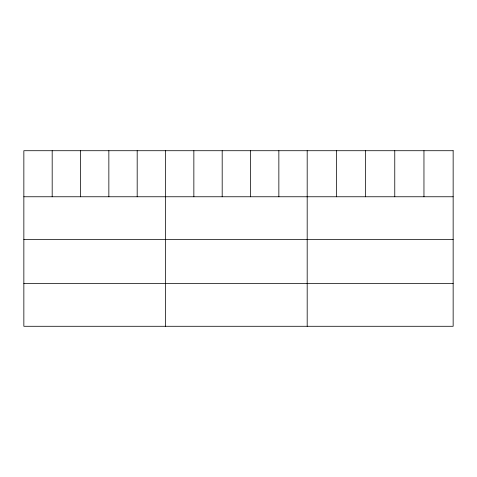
<?xml version="1.0" encoding="UTF-8"?>
<svg xmlns="http://www.w3.org/2000/svg" width="477" height="477" viewBox="0 0 477 477"><rect width="100%" height="100%" fill="white"/><g stroke="black" fill="none" stroke-linecap="round" stroke-linejoin="round"><path stroke-width="0.72" d="M23.85 196.762L453.15 196.762M23.85 239.508L453.15 239.508M23.85 283.547L453.15 283.547M423.958 150.714L423.958 196.762M394.765 150.714L394.765 196.762M365.573 150.714L365.573 196.762M336.38 150.714L336.38 196.762M307.188 150.714L307.188 326.286M278.854 150.714L278.854 196.762M250.52 150.714L250.52 196.762M222.187 150.714L222.187 196.762M193.853 150.714L193.853 196.762M165.519 150.714L165.519 326.286M137.185 150.714L137.185 196.762M108.851 150.714L108.851 196.762M80.518 150.714L80.518 196.762M52.184 150.714L52.184 196.762M453.15 150.714L23.85 150.714L23.85 326.286L453.15 326.286L453.15 150.714"/></g></svg>
